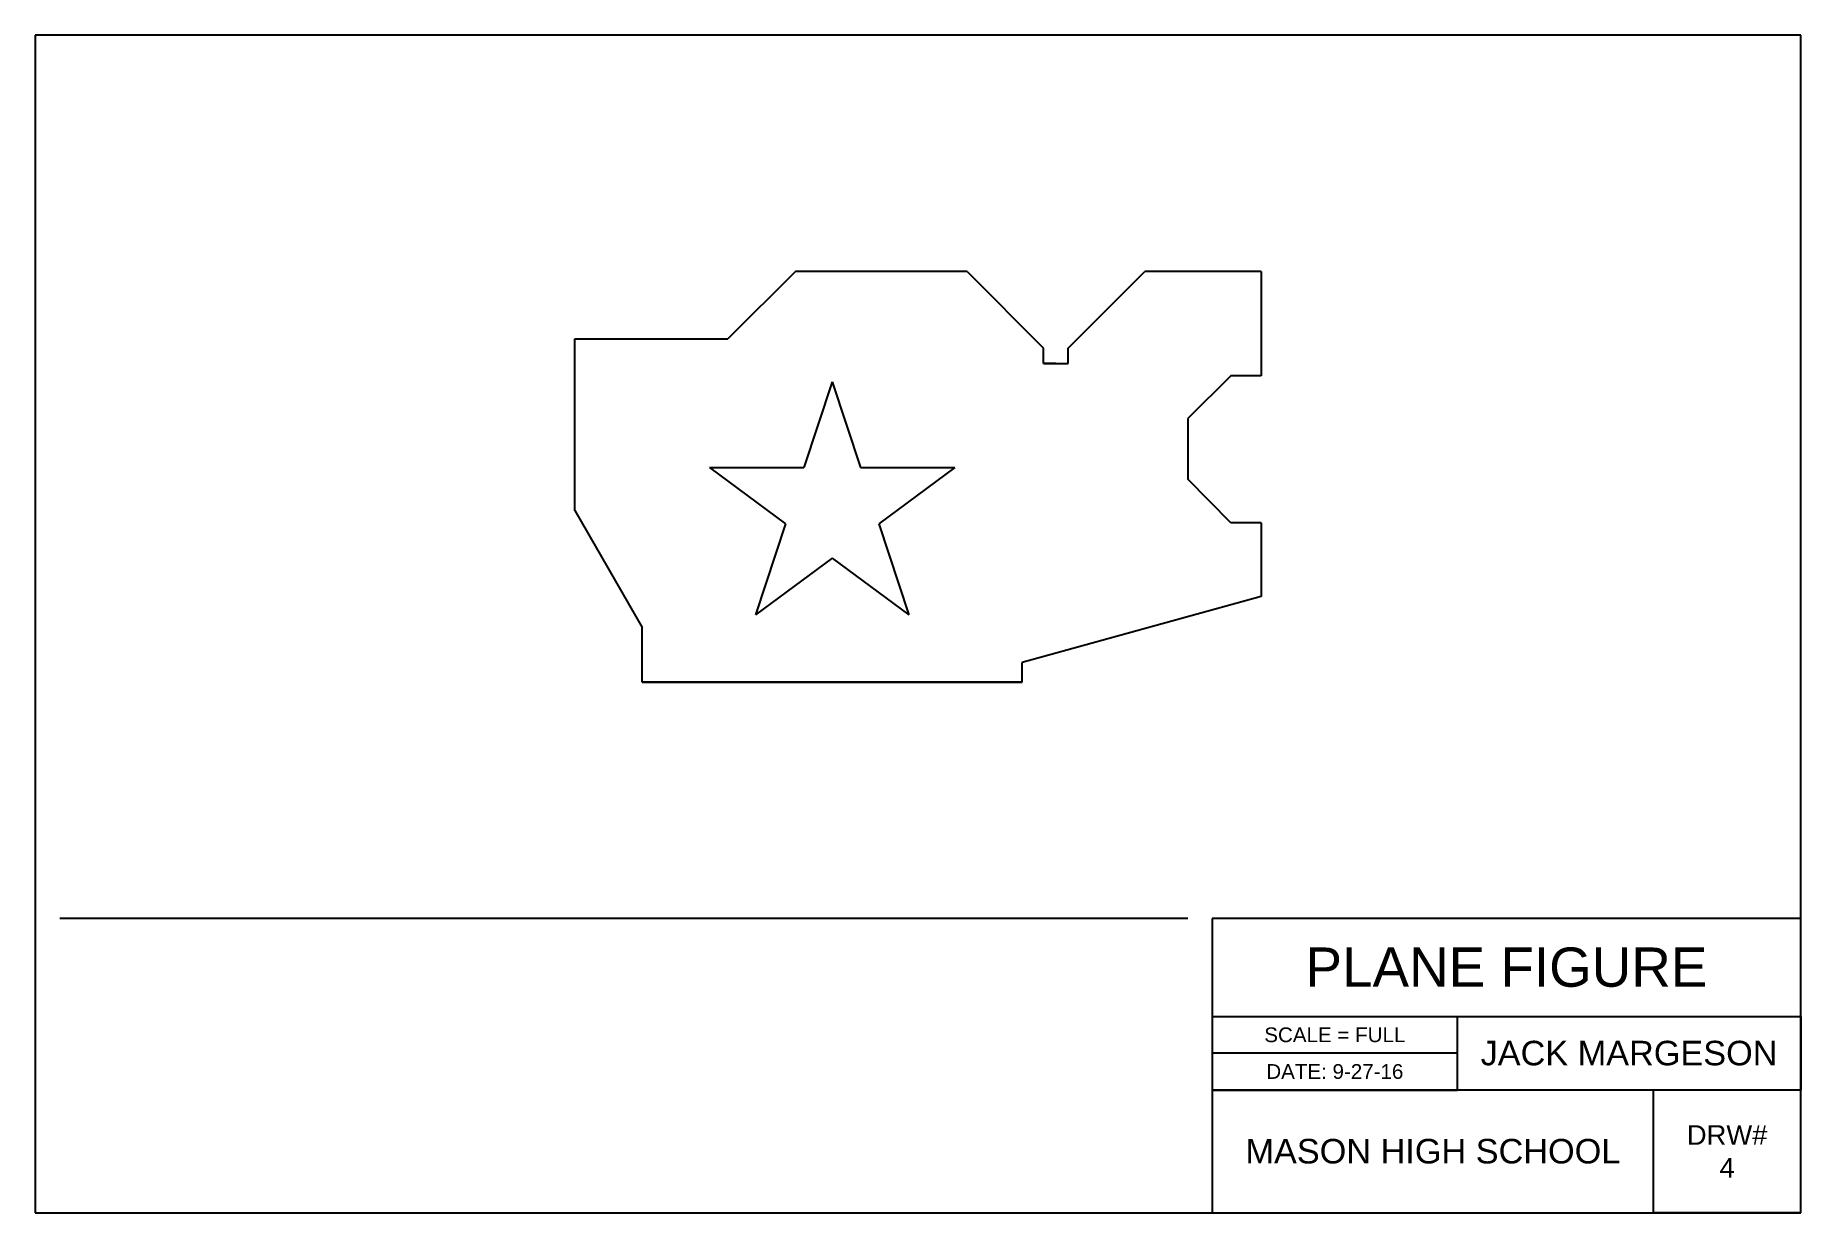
# Model space of a CAD drawing. Header units: inches. Extents: x 0 to 18, y 0 to 12.
import ezdxf

# ---------------------------------------------------------------- set-up
doc = ezdxf.new("R2010")
doc.units = ezdxf.units.IN
doc.header["$MEASUREMENT"] = 0
doc.styles.get("Standard").update_dxf_attribs({"font": 'arial.ttf'})

msp = doc.modelspace()

# ---------------------------------------------------------------- linework, layer by layer
for p, q in [((18, 12), (0, 12)), ((0, 12), (0, 0)), ((18, 0), (18, 12)), ((7.75, 9.594), (7.062, 8.906)), ((9.5, 9.594), (7.75, 9.594)), ((10.531, 8.812), (11.312, 9.594)), ((12.5, 9.594), (11.312, 9.594)), ((12.5, 9.594), (12.5, 8.531)), ((5.5, 7.156), (5.5, 8.906)), ((5.5, 8.906), (7.062, 8.906)), ((10.281, 8.656), (10.281, 8.812)), ((10.281, 8.656), (10.531, 8.656)), ((10.406, 8.656), (10.281, 8.656)), ((10.406, 8.656), (10.531, 8.656)), ((10.531, 8.656), (10.531, 8.812)), ((8.125, 8.469), (7.837, 7.594)), ((8.125, 8.469), (8.413, 7.594)), ((12.188, 8.531), (11.75, 8.094)), ((12.5, 8.531), (12.188, 8.531)), ((11.75, 8.094), (11.75, 7.476)), ((6.875, 7.594), (7.837, 7.594)), ((6.875, 7.594), (7.649, 7.022)), ((8.413, 7.594), (9.375, 7.594)), ((9.375, 7.594), (8.601, 7.022)), ((12.188, 7.031), (11.75, 7.476)), ((5.5, 7.156), (6.188, 5.965)), ((7.649, 7.022), (7.344, 6.094)), ((8.601, 7.022), (8.906, 6.094)), ((12.5, 7.031), (12.188, 7.031)), ((12.5, 7.031), (12.5, 6.281)), ((8.125, 6.671), (7.344, 6.094)), ((8.125, 6.671), (8.906, 6.094)), ((12.5, 6.281), (10.062, 5.606)), ((6.188, 5.406), (6.188, 5.965)), ((10.062, 5.406), (10.062, 5.606)), ((10.062, 5.406), (6.188, 5.406)), ((6.188, 5.406), (10.062, 5.406)), ((11.75, 3), (0.25, 3)), ((18, 3), (12, 3)), ((12, 3), (12, 0)), ((12, 3), (12, 2)), ((18, 0), (18, 3)), ((12, 2), (18, 2)), ((14.5, 1.25), (14.5, 2)), ((18, 2), (18, 1.25)), ((14.5, 1.625), (12, 1.625)), ((18, 1.25), (12, 1.25)), ((12, 1.25), (14.5, 1.25)), ((16.5, 0), (16.5, 1.25)), ((0, 0), (18, 0)), ((18, 0), (16.5, 0))]:
    msp.add_line(p, q)
at = {"color": 7}
msp.add_line((9.5, 9.594), (10.281, 8.812), dxfattribs=at)

# ---------------------------------------------------------------- texts
at = {"attachment_point": 5}
for s, width, insert, char_height in [('PLANE FIGURE', 6, (15, 2.5), 0.4), ('SCALE = FULL', 2.5, (13.25, 1.812), 0.15), ('JACK MARGESON', 3.5, (16.25, 1.625), 0.25), ('DATE: 9-27-16', 2.5, (13.25, 1.438), 0.15), ('MASON HIGH SCHOOL', 4.5, (14.25, 0.625), 0.25), ('DRW#\\P4', 1.5, (17.25, 0.625), 0.2)]:
    msp.add_mtext_dynamic_manual_height_columns(s, width=width, gutter_width=1, heights=[0], dxfattribs=dict(at, insert=insert, char_height=char_height))

doc.saveas('drawing.dxf')
